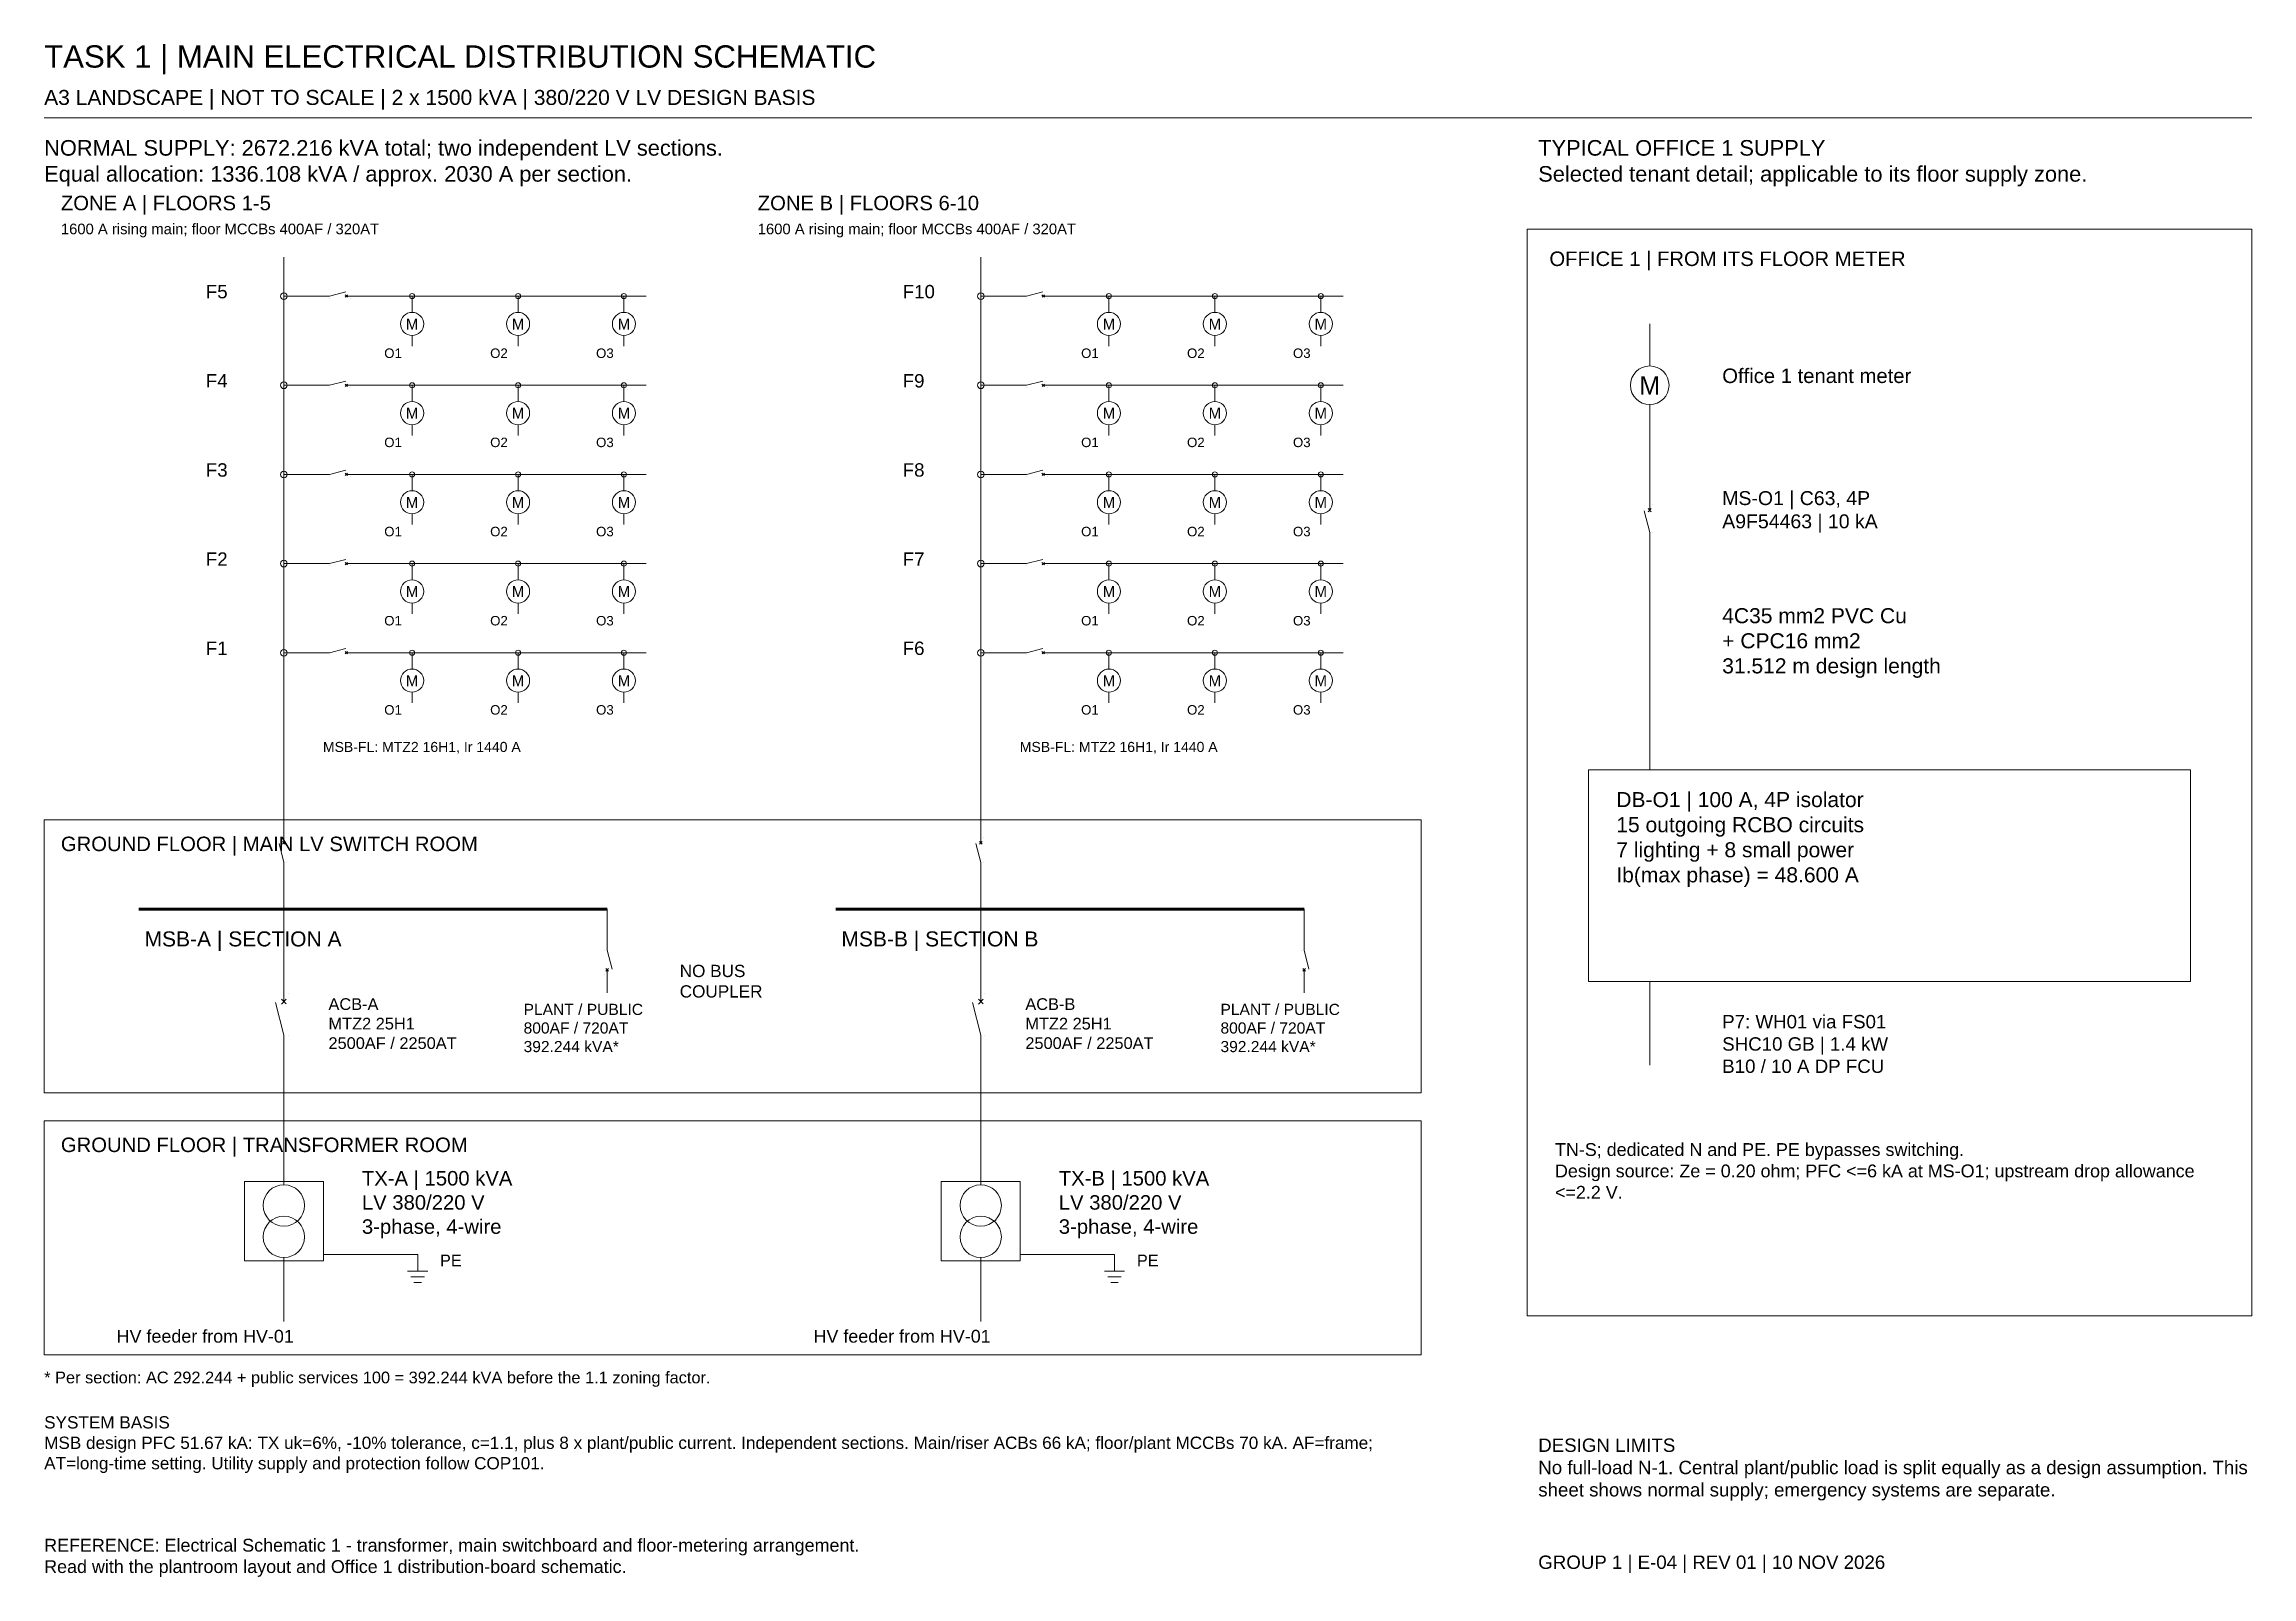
# Paper-space layout 'TASK1-MAIN-SCHEMATIC' of a CAD drawing. Header units: millimetres. Extents: x 12 to 408, y 10 to 285.
import ezdxf
from ezdxf.enums import TextEntityAlignment as Align

# ---------------------------------------------------------------- set-up
doc = ezdxf.new("R2010")
doc.units = ezdxf.units.MM
doc.layers.get('0').update_dxf_attribs({"lineweight": 9})
for name, color, linetype, lineweight in [('E-REV-EQUIPMENT', 7, 'Continuous', 30), ('E-REV-SLD', 7, 'Continuous', 30), ('E-REV-TEXT', 7, 'Continuous', 18)]:
    doc.layers.add(name, color=color, linetype=linetype, lineweight=lineweight)
doc.styles.add('T1-Arial', font='arial.ttf')

# ---------------------------------------------------------------- blocks, each defined once
blk = doc.blocks.new('AECBS_UK_E_transfmr')
at = {"color": 0, "linetype": 'ByBlock', "lineweight": -2}
blk.add_lwpolyline([(-0.417, 0.417), (0.417, 0.417), (0.417, -0.417), (-0.417, -0.417)], close=True, dxfattribs=at)
for centre in [(-0.166, 0), (0.166, 0)]:
    blk.add_circle(centre, 0.218, dxfattribs=at)
blk = doc.blocks.new('AECBS_UK_E_Circuitb')
at = {"color": 0, "linetype": 'ByBlock', "lineweight": -2}
for p, q in [((0, 0), (0, 0)), ((0, 0), (0.397, 0)), ((0.397, 0), (1.369, 0.246)), ((1.325, 0.07), (1.47, -0.07)), ((1.47, 0.07), (1.329, -0.07)), ((1.397, 0), (1.92, 0)), ((1.6, 0), (1.6, 0)), ((0.397, -0.125), (0.397, -0.125)), ((1.647, -0.125), (1.647, -0.125))]:
    blk.add_line(p, q, dxfattribs=at)
blk = doc.blocks.new('AECBS_UK_E_gnd')
at = {"color": 0, "linetype": 'ByBlock', "lineweight": -2}
for p, q in [((0.3, 0), (-0.3, 0)), ((0.2, -0.167), (-0.2, -0.167)), ((0.113, -0.333), (-0.113, -0.333))]:
    blk.add_line(p, q, dxfattribs=at)
blk = doc.blocks.new('AECBS_UK_E_Meter')
at = {"color": 0, "linetype": 'ByBlock', "lineweight": -2}
blk.add_circle((0, 0), 0.346, dxfattribs=at)
blk.add_text('M', height=0.332, dxfattribs=at).set_placement((-0.001, -0.004), align=Align.MIDDLE)

psp = doc.layouts.new('TASK1-MAIN-SCHEMATIC')

# ---------------------------------------------------------------- linework, layer by layer
at = {"layer": 'E-REV-EQUIPMENT', "lineweight": 15}
psp.add_line((12, 272), (408, 272), dxfattribs=at)
for points in [[(278, 57), (408, 57), (408, 252), (278, 252)], [(289, 117), (397, 117), (397, 155), (289, 155)], [(12, 97), (259, 97), (259, 146), (12, 146)], [(12, 50), (259, 50), (259, 92), (12, 92)]]:
    psp.add_lwpolyline(points, close=True, dxfattribs=at)
at = {"layer": 'E-REV-SLD', "lineweight": 15}
for p, q in [((55, 143.72), (55, 247)), ((180, 143.72), (180, 247)), ((55, 240), (62, 240)), ((67.76, 240), (120, 240)), ((78, 240), (78, 237.08)), ((97, 240), (97, 237.08)), ((116, 240), (116, 237.08)), ((180, 240), (187, 240)), ((192.76, 240), (245, 240)), ((203, 240), (203, 237.08)), ((222, 240), (222, 237.08)), ((241, 240), (241, 237.08)), ((300, 235), (300, 227.46)), ((78, 232.92), (78, 231)), ((97, 232.92), (97, 231)), ((116, 232.92), (116, 231)), ((203, 232.92), (203, 231)), ((222, 232.92), (222, 231)), ((241, 232.92), (241, 231)), ((55, 224), (62, 224)), ((67.76, 224), (120, 224)), ((78, 224), (78, 221.08)), ((97, 224), (97, 221.08)), ((116, 224), (116, 221.08)), ((180, 224), (187, 224)), ((192.76, 224), (245, 224)), ((203, 224), (203, 221.08)), ((222, 224), (222, 221.08)), ((241, 224), (241, 221.08)), ((300, 220.54), (300, 203.68)), ((78, 216.92), (78, 215)), ((97, 216.92), (97, 215)), ((116, 216.92), (116, 215)), ((203, 216.92), (203, 215)), ((222, 216.92), (222, 215)), ((241, 216.92), (241, 215)), ((55, 208), (62, 208)), ((67.76, 208), (120, 208)), ((78, 208), (78, 205.08)), ((97, 208), (97, 205.08)), ((116, 208), (116, 205.08)), ((180, 208), (187, 208)), ((192.76, 208), (245, 208)), ((203, 208), (203, 205.08)), ((222, 208), (222, 205.08)), ((241, 208), (241, 205.08)), ((78, 200.92), (78, 199)), ((97, 200.92), (97, 199)), ((116, 200.92), (116, 199)), ((203, 200.92), (203, 199)), ((222, 200.92), (222, 199)), ((241, 200.92), (241, 199)), ((300, 196), (300, 155)), ((55, 192), (62, 192)), ((67.76, 192), (120, 192)), ((78, 192), (78, 189.08)), ((97, 192), (97, 189.08)), ((116, 192), (116, 189.08)), ((180, 192), (187, 192)), ((192.76, 192), (245, 192)), ((203, 192), (203, 189.08)), ((222, 192), (222, 189.08)), ((241, 192), (241, 189.08)), ((78, 184.92), (78, 183)), ((97, 184.92), (97, 183)), ((116, 184.92), (116, 183)), ((203, 184.92), (203, 183)), ((222, 184.92), (222, 183)), ((241, 184.92), (241, 183)), ((55, 176), (62, 176)), ((67.76, 176), (120, 176)), ((78, 176), (78, 173.08)), ((97, 176), (97, 173.08)), ((116, 176), (116, 173.08)), ((180, 176), (187, 176)), ((192.76, 176), (245, 176)), ((203, 176), (203, 173.08)), ((222, 176), (222, 173.08)), ((241, 176), (241, 173.08)), ((78, 168.92), (78, 167)), ((97, 168.92), (97, 167)), ((116, 168.92), (116, 167)), ((203, 168.92), (203, 167)), ((222, 168.92), (222, 167)), ((241, 168.92), (241, 167)), ((55, 130), (55, 137)), ((180, 130), (180, 137)), ((55, 116.52), (55, 130)), ((113, 130), (113, 124)), ((180, 116.52), (180, 130)), ((238, 130), (238, 124)), ((113, 117.28), (113, 115)), ((238, 117.28), (238, 115)), ((300, 117), (300, 102)), ((55, 80.52), (55, 105)), ((180, 80.52), (180, 105)), ((55, 67.48), (55, 56)), ((62.08, 68), (79, 68)), ((79, 68), (79, 65)), ((180, 67.48), (180, 56)), ((187.08, 68), (204, 68)), ((204, 68), (204, 65))]:
    psp.add_line(p, q, dxfattribs=at)
at = {"layer": 'E-REV-SLD', "lineweight": 60}
for p, q in [((29, 130), (113, 130)), ((154, 130), (238, 130))]:
    psp.add_line(p, q, dxfattribs=at)
at = {"layer": 'E-REV-SLD', "lineweight": 15}
for centre, radius in [((55, 240), 0.6), ((78, 240), 0.45), ((97, 240), 0.45), ((116, 240), 0.45), ((180, 240), 0.6), ((203, 240), 0.45), ((222, 240), 0.45), ((241, 240), 0.45), ((55, 224), 0.6), ((78, 224), 0.45), ((97, 224), 0.45), ((116, 224), 0.45), ((180, 224), 0.6), ((203, 224), 0.45), ((222, 224), 0.45), ((241, 224), 0.45), ((55, 208), 0.6), ((78, 208), 0.45), ((97, 208), 0.45), ((116, 208), 0.45), ((180, 208), 0.6), ((203, 208), 0.45), ((222, 208), 0.45), ((241, 208), 0.45), ((55, 192), 0.6), ((78, 192), 0.45), ((97, 192), 0.45), ((116, 192), 0.45), ((180, 192), 0.6), ((203, 192), 0.45), ((222, 192), 0.45), ((241, 192), 0.45), ((55, 176), 0.6), ((78, 176), 0.45), ((97, 176), 0.45), ((116, 176), 0.45), ((180, 176), 0.6), ((203, 176), 0.45), ((222, 176), 0.45), ((241, 176), 0.45)]:
    psp.add_circle(centre, radius, dxfattribs=at)

# ---------------------------------------------------------------- block references
for name, p, xscale, yscale, zscale in [('AECBS_UK_E_Circuitb', (62, 240), 3, 3, 3), ('AECBS_UK_E_Circuitb', (187, 240), 3, 3, 3), ('AECBS_UK_E_Meter', (78, 235), 6, 6, 6), ('AECBS_UK_E_Meter', (97, 235), 6, 6, 6), ('AECBS_UK_E_Meter', (116, 235), 6, 6, 6), ('AECBS_UK_E_Meter', (203, 235), 6, 6, 6), ('AECBS_UK_E_Meter', (222, 235), 6, 6, 6), ('AECBS_UK_E_Meter', (241, 235), 6, 6, 6), ('AECBS_UK_E_Meter', (300, 224), 10, 10, 10), ('AECBS_UK_E_Circuitb', (62, 224), 3, 3, 3), ('AECBS_UK_E_Circuitb', (187, 224), 3, 3, 3), ('AECBS_UK_E_Meter', (78, 219), 6, 6, 6), ('AECBS_UK_E_Meter', (97, 219), 6, 6, 6), ('AECBS_UK_E_Meter', (116, 219), 6, 6, 6), ('AECBS_UK_E_Meter', (203, 219), 6, 6, 6), ('AECBS_UK_E_Meter', (222, 219), 6, 6, 6), ('AECBS_UK_E_Meter', (241, 219), 6, 6, 6), ('AECBS_UK_E_Circuitb', (62, 208), 3, 3, 3), ('AECBS_UK_E_Circuitb', (187, 208), 3, 3, 3), ('AECBS_UK_E_Meter', (78, 203), 6, 6, 6), ('AECBS_UK_E_Meter', (97, 203), 6, 6, 6), ('AECBS_UK_E_Meter', (116, 203), 6, 6, 6), ('AECBS_UK_E_Meter', (203, 203), 6, 6, 6), ('AECBS_UK_E_Meter', (222, 203), 6, 6, 6), ('AECBS_UK_E_Meter', (241, 203), 6, 6, 6), ('AECBS_UK_E_Circuitb', (62, 192), 3, 3, 3), ('AECBS_UK_E_Circuitb', (187, 192), 3, 3, 3), ('AECBS_UK_E_Meter', (78, 187), 6, 6, 6), ('AECBS_UK_E_Meter', (97, 187), 6, 6, 6), ('AECBS_UK_E_Meter', (116, 187), 6, 6, 6), ('AECBS_UK_E_Meter', (203, 187), 6, 6, 6), ('AECBS_UK_E_Meter', (222, 187), 6, 6, 6), ('AECBS_UK_E_Meter', (241, 187), 6, 6, 6), ('AECBS_UK_E_Circuitb', (62, 176), 3, 3, 3), ('AECBS_UK_E_Circuitb', (187, 176), 3, 3, 3), ('AECBS_UK_E_Meter', (78, 171), 6, 6, 6), ('AECBS_UK_E_Meter', (97, 171), 6, 6, 6), ('AECBS_UK_E_Meter', (116, 171), 6, 6, 6), ('AECBS_UK_E_Meter', (203, 171), 6, 6, 6), ('AECBS_UK_E_Meter', (222, 171), 6, 6, 6), ('AECBS_UK_E_Meter', (241, 171), 6, 6, 6), ('AECBS_UK_E_gnd', (79, 65), 6, 6, 6), ('AECBS_UK_E_gnd', (204, 65), 6, 6, 6)]:
    psp.add_blockref(name, p, dxfattribs=dict(at, xscale=xscale, yscale=yscale, zscale=zscale))
for name, p, xscale, yscale, zscale, rotation in [('AECBS_UK_E_Circuitb', (300, 196), 4, 4, 4, 90), ('AECBS_UK_E_Circuitb', (55, 137), 3.5, 3.5, 3.5, 90), ('AECBS_UK_E_Circuitb', (180, 137), 3.5, 3.5, 3.5, 90), ('AECBS_UK_E_Circuitb', (113, 124), 3.5, 3.5, 3.5, 270), ('AECBS_UK_E_Circuitb', (238, 124), 3.5, 3.5, 3.5, 270), ('AECBS_UK_E_Circuitb', (55, 105), 6, 6, 6, 90), ('AECBS_UK_E_Circuitb', (180, 105), 6, 6, 6, 90), ('AECBS_UK_E_transfmr', (55, 74), 17, 17, 17, 90), ('AECBS_UK_E_transfmr', (180, 74), 17, 17, 17, 90)]:
    psp.add_blockref(name, p, dxfattribs=dict(at, xscale=xscale, yscale=yscale, zscale=zscale, rotation=rotation))

# ---------------------------------------------------------------- texts
at = {"layer": 'E-REV-TEXT', "lineweight": 15, "attachment_point": 1, "style": 'T1-Arial'}
for s, insert, char_height, width in [('TASK 1 | MAIN ELECTRICAL DISTRIBUTION SCHEMATIC', (12, 285), 4, 395), ('A3 LANDSCAPE | NOT TO SCALE | 2 x 1500 kVA | 380/220 V LV DESIGN BASIS', (12, 277), 2.7, 395), ('NORMAL SUPPLY: 2672.216 kVA total; two independent LV sections.\\PEqual allocation: 1336.108 kVA / approx. 2030 A per section.', (12, 268), 2.8, 245), ('TYPICAL OFFICE 1 SUPPLY\\PSelected tenant detail; applicable to its floor supply zone.', (280, 268), 2.8, 128), ('ZONE A | FLOORS 1-5', (15, 258), 2.6, 118), ('ZONE B | FLOORS 6-10', (140, 258), 2.6, 118), ('1600 A rising main; floor MCCBs 400AF / 320AT', (15, 253), 1.9, 118), ('1600 A rising main; floor MCCBs 400AF / 320AT', (140, 253), 1.9, 118), ('OFFICE 1 | FROM ITS FLOOR METER', (282, 248), 2.6, 122), ('F5', (41, 242), 2.4, 12), ('F10', (166, 242), 2.4, 12), ('O1', (73, 230.6), 1.7, 16), ('O2', (92, 230.6), 1.7, 16), ('O3', (111, 230.6), 1.7, 16), ('O1', (198, 230.6), 1.7, 16), ('O2', (217, 230.6), 1.7, 16), ('O3', (236, 230.6), 1.7, 16), ('F4', (41, 226), 2.4, 12), ('F9', (166, 226), 2.4, 12), ('Office 1 tenant meter', (313, 227), 2.6, 87), ('O1', (73, 214.6), 1.7, 16), ('O2', (92, 214.6), 1.7, 16), ('O3', (111, 214.6), 1.7, 16), ('O1', (198, 214.6), 1.7, 16), ('O2', (217, 214.6), 1.7, 16), ('O3', (236, 214.6), 1.7, 16), ('F3', (41, 210), 2.4, 12), ('F8', (166, 210), 2.4, 12), ('MS-O1 | C63, 4P\\PA9F54463 | 10 kA', (313, 205), 2.5, 88), ('O1', (73, 198.6), 1.7, 16), ('O2', (92, 198.6), 1.7, 16), ('O3', (111, 198.6), 1.7, 16), ('O1', (198, 198.6), 1.7, 16), ('O2', (217, 198.6), 1.7, 16), ('O3', (236, 198.6), 1.7, 16), ('F2', (41, 194), 2.4, 12), ('F7', (166, 194), 2.4, 12), ('O1', (73, 182.6), 1.7, 16), ('O2', (92, 182.6), 1.7, 16), ('O3', (111, 182.6), 1.7, 16), ('O1', (198, 182.6), 1.7, 16), ('O2', (217, 182.6), 1.7, 16), ('O3', (236, 182.6), 1.7, 16), ('4C35 mm2 PVC Cu\\P+ CPC16 mm2\\P31.512 m design length', (313, 184), 2.7, 88), ('F1', (41, 178), 2.4, 12), ('F6', (166, 178), 2.4, 12), ('O1', (73, 166.6), 1.7, 16), ('O2', (92, 166.6), 1.7, 16), ('O3', (111, 166.6), 1.7, 16), ('O1', (198, 166.6), 1.7, 16), ('O2', (217, 166.6), 1.7, 16), ('O3', (236, 166.6), 1.7, 16), ('MSB-FL: MTZ2 16H1, Ir 1440 A', (62, 160), 1.8, 66), ('MSB-FL: MTZ2 16H1, Ir 1440 A', (187, 160), 1.8, 66), ('DB-O1 | 100 A, 4P isolator\\P15 outgoing RCBO circuits\\P7 lighting + 8 small power\\PIb(max phase) = 48.600 A', (294, 151), 2.7, 99), ('GROUND FLOOR | MAIN LV SWITCH ROOM', (15, 143), 2.6, 230), ('MSB-A | SECTION A', (30, 126), 2.7, 90), ('MSB-B | SECTION B', (155, 126), 2.7, 90), ('NO BUS\\PCOUPLER', (126, 120), 2.2, 23), ('ACB-A\\PMTZ2 25H1\\P2500AF / 2250AT', (63, 114), 2.1, 46), ('PLANT / PUBLIC\\P800AF / 720AT\\P392.244 kVA*', (98, 113), 2, 37), ('ACB-B\\PMTZ2 25H1\\P2500AF / 2250AT', (188, 114), 2.1, 46), ('PLANT / PUBLIC\\P800AF / 720AT\\P392.244 kVA*', (223, 113), 2, 37), ('P7: WH01 via FS01\\PSHC10 GB | 1.4 kW\\PB10 / 10 A DP FCU', (313, 111), 2.4, 84), ('GROUND FLOOR | TRANSFORMER ROOM', (15, 89), 2.6, 230), ('TN-S; dedicated N and PE. PE bypasses switching.\\PDesign source: Ze = 0.20 ohm; PFC <=6 kA at MS-O1; upstream drop allowance <=2.2 V.', (283, 88), 2.3, 120), ('TX-A | 1500 kVA\\PLV 380/220 V\\P3-phase, 4-wire', (69, 83), 2.6, 67), ('TX-B | 1500 kVA\\PLV 380/220 V\\P3-phase, 4-wire', (194, 83), 2.6, 67), ('PE', (83, 68), 2.1, 45), ('PE', (208, 68), 2.1, 45), ('HV feeder from HV-01', (25, 54.5), 2.3, 93), ('HV feeder from HV-01', (150, 54.5), 2.3, 93), ('* Per section: AC 292.244 + public services 100 = 392.244 kVA before the 1.1 zoning factor.', (12, 47), 2.1, 247), ('SYSTEM BASIS\\PMSB design PFC 51.67 kA: TX uk=6%, -10% tolerance, c=1.1, plus 8 x plant/public current. Independent sections. Main/riser ACBs 66 kA; floor/plant MCCBs 70 kA. AF=frame; AT=long-time setting. Utility supply and protection follow COP101.', (12, 39), 2.2, 247), ('DESIGN LIMITS\\PNo full-load N-1. Central plant/public load is split equally as a design assumption. This sheet shows normal supply; emergency systems are separate.', (280, 35), 2.4, 128), ('REFERENCE: Electrical Schematic 1 - transformer, main switchboard and floor-metering arrangement.\\PRead with the plantroom layout and Office 1 distribution-board schematic.', (12, 17), 2.3, 247), ('GROUP 1 | E-04 | REV 01 | 10 NOV 2026', (280, 14), 2.4, 128)]:
    psp.add_mtext(s, dxfattribs=dict(at, insert=insert, char_height=char_height, width=width))

doc.saveas('drawing.dxf')
